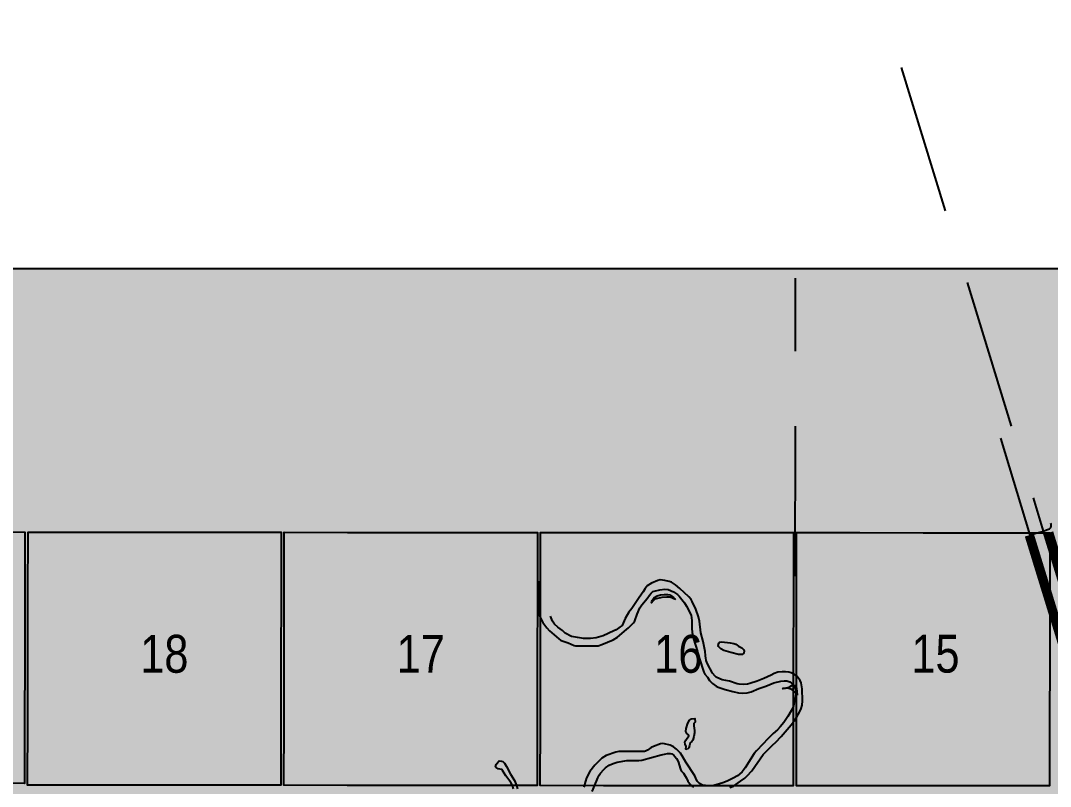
# Model space of a CAD drawing. Extents: x 403018 to 417191, y 6033193 to 6042673.
# Drawn here: x 414358.1 to 414575.9, y 6037697.9 to 6037859.9 of the extents above; entities that cross this region are included whole.
import ezdxf

# ---------------------------------------------------------------- set-up
doc = ezdxf.new("R2010")
doc.units = 0
doc.header["$LTSCALE"] = 5
doc.linetypes.add('DASHED2', pattern=[9.525, 6.35, -3.175])
for name, color, linetype in [('Quarters', 8, 'Continuous'), ('RoadSeg', 57, 'DASHED2'), ('ROUTE-MAP-HWY', 2, 'Continuous'), ('T-WATER', 160, 'Continuous')]:
    doc.layers.add(name, color=color, linetype=linetype)
doc.layers.add('ROUTE-MAP-BACKGROUND-H', color=7, linetype='Continuous', true_color=0xf0ebff)
doc.styles.add('120', font='ARIALN.TTF', dxfattribs={"height": 13})

msp = doc.modelspace()

# ---------------------------------------------------------------- hatches: boundary and pattern name
at = {"layer": 'ROUTE-MAP-BACKGROUND-H'}
h = msp.add_hatch(color=256, dxfattribs=at)
h.dxf.hatch_style = 1
h.paths.add_polyline_path([(412923.423, 6037807.465), (416092.9, 6037807.465), (416092.9, 6035965.758), (412923.423, 6035965.758)])

# ---------------------------------------------------------------- linework, layer by layer
at = {"layer": 'Quarters'}
for points in [[(414358.902, 6037711.566), (414358.878, 6037698.524), (414345.513, 6037698.604), (414332.149, 6037698.683), (414318.784, 6037698.763), (414305.754, 6037698.84), (414305.792, 6037711.896), (414305.83, 6037725.286), (414305.868, 6037738.676), (414305.88, 6037742.588), (414305.907, 6037752.066), (414318.923, 6037751.975), (414332.275, 6037751.882), (414345.626, 6037751.789), (414358.977, 6037751.696), (414358.952, 6037738.319), (414358.927, 6037724.942), (414358.902, 6037711.566)], [(414372.926, 6037698.182), (414359.547, 6037698.189), (414359.548, 6037698.52), (414359.572, 6037711.566), (414359.597, 6037724.942), (414359.622, 6037738.319), (414359.647, 6037751.696), (414373.024, 6037751.694), (414386.402, 6037751.692), (414399.779, 6037751.689), (414413.156, 6037751.686), (414413.136, 6037738.304), (414413.115, 6037724.922), (414413.1, 6037711.543), (414413.085, 6037698.164), (414399.695, 6037698.169), (414386.305, 6037698.174), (414372.926, 6037698.182)], [(414427.14, 6037698.143), (414413.755, 6037698.163), (414413.77, 6037711.542), (414413.785, 6037724.921), (414413.805, 6037738.303), (414413.826, 6037751.685), (414427.215, 6037751.67), (414440.603, 6037751.654), (414453.992, 6037751.639), (414467.381, 6037751.624), (414467.361, 6037738.241), (414467.342, 6037724.857), (414467.322, 6037711.474), (414467.302, 6037698.091), (414453.914, 6037698.107), (414440.526, 6037698.124), (414427.14, 6037698.143)], [(414481.345, 6037698.083), (414467.972, 6037698.091), (414467.991, 6037711.474), (414468.011, 6037724.857), (414468.031, 6037738.241), (414468.051, 6037751.624), (414481.416, 6037751.623), (414494.781, 6037751.622), (414508.147, 6037751.622), (414521.512, 6037751.621), (414521.501, 6037738.231), (414521.489, 6037724.841), (414521.478, 6037711.451), (414521.467, 6037698.062), (414508.093, 6037698.069), (414494.719, 6037698.076), (414481.345, 6037698.083)], [(414535.524, 6037698.051), (414522.136, 6037698.061), (414522.148, 6037711.451), (414522.159, 6037724.841), (414522.17, 6037738.231), (414522.181, 6037751.621), (414535.568, 6037751.612), (414548.955, 6037751.604), (414562.336, 6037751.596), (414575.717, 6037751.589), (414575.711, 6037738.197), (414575.704, 6037724.805), (414575.696, 6037711.412), (414575.689, 6037698.019), (414562.3, 6037698.03), (414548.911, 6037698.04), (414535.524, 6037698.051)]]:
    msp.add_lwpolyline(points, close=True, dxfattribs=at)
at = {"layer": 'RoadSeg'}
for p, q in [((414521.907, 6037742.404), (414521.974, 6037805.475)), ((414571.644, 6037750.637), (414571.503, 6037751.104))]:
    msp.add_line(p, q, dxfattribs=at)
at = {"layer": 'RoadSeg', "flags": 128}
for points in [[(414565.298, 6037771.581), (414571.503, 6037751.104), (414572.087, 6037751.292), (414573.07, 6037751.561), (414574.164, 6037751.86), (414574.413, 6037751.949), (414558.094, 6037805.3), (414541.431, 6037859.51), (414541.385, 6037859.658), (414541.301, 6037859.934)], [(414708.565, 6037423.314), (414686.424, 6037477.164), (414661.63, 6037537.403), (414661.022, 6037538.874), (414660.455, 6037540.339), (414660, 6037541.729), (414659.639, 6037543.06), (414659.34, 6037544.386), (414659.047, 6037545.802), (414654.822, 6037567.194), (414655.025, 6037567.369), (414655.224, 6037567.739), (414655.32, 6037568.136), (414655.489, 6037568.487), (414655.646, 6037568.838), (414655.956, 6037569.264), (414656.092, 6037569.555), (414656.181, 6037569.784), (414656.222, 6037569.989), (414656.227, 6037570.239), (414656.194, 6037570.561), (414656.137, 6037570.882), (414654.894, 6037576.794), (414654.873, 6037576.925), (414654.839, 6037577.067), (414654.779, 6037577.281), (414654.696, 6037577.469), (414654.59, 6037577.61), (414654.46, 6037577.767), (414654.283, 6037577.918), (414654.118, 6037578.05), (414653.681, 6037578.312), (414653.534, 6037578.422), (414653.369, 6037578.548), (414653.232, 6037578.661), (414653.111, 6037578.804), (414652.975, 6037578.967), (414652.869, 6037579.137), (414652.75, 6037579.325), (414652.651, 6037579.429), (414652.523, 6037579.539), (414652.252, 6037579.689), (414650.229, 6037589.66), (414644.426, 6037618.154), (414641.304, 6037633.385), (414640.999, 6037634.596), (414640.692, 6037635.644), (414640.324, 6037636.729), (414639.93, 6037637.775), (414639.437, 6037638.921), (414638.929, 6037639.981), (414638.351, 6037641.056), (414637.776, 6037642.032), (414637.123, 6037643.04), (414636.504, 6037643.926), (414635.906, 6037644.715), (414635.206, 6037645.561), (414634.454, 6037646.403), (414633.537, 6037647.362), (414625.919, 6037655.152), (414599.345, 6037682.31), (414598.593, 6037683.097), (414597.884, 6037683.876), (414597.239, 6037684.64), (414596.525, 6037685.548), (414595.925, 6037686.366), (414595.318, 6037687.261), (414594.755, 6037688.161), (414594.236, 6037689.079), (414593.754, 6037690.023), (414593.328, 6037690.938), (414592.943, 6037691.857), (414592.571, 6037692.829), (414592.297, 6037693.612), (414591.263, 6037696.913), (414574.413, 6037751.949), (414575.038, 6037752.172), (414575.684, 6037752.445), (414575.914, 6037752.692), (414575.996, 6037752.891), (414576.03, 6037753.133), (414576.007, 6037753.406), (414575.807, 6037754.277)]]:
    msp.add_lwpolyline(points, dxfattribs=at)
at = {"layer": 'ROUTE-MAP-BACKGROUND-H'}
msp.add_lwpolyline([(412923.423, 6037807.465), (416092.9, 6037807.465), (416092.9, 6035965.758), (412923.423, 6035965.758)], close=True, dxfattribs=at)
at = {"layer": 'ROUTE-MAP-HWY', "const_width": 2}
for points in [[(414651.307, 6037589.45), (414645.804, 6037616.431), (414642.458, 6037632.828, 0.1284215), (414635.751, 6037646.471), (414627.115, 6037655.381), (414602.719, 6037680.329), (414599.688, 6037683.429, -0.1339872), (414592.319, 6037696.781), (414575.491, 6037751.59)], [(414647.162, 6037589.455), (414641.826, 6037615.619), (414638.48, 6037632.016, 0.1273264), (414632.751, 6037643.732), (414624.206, 6037652.549), (414599.817, 6037677.491), (414596.78, 6037680.595, -0.1330758), (414588.404, 6037695.702), (414571.403, 6037751.073)]]:
    msp.add_lwpolyline(points, format="xyb", dxfattribs=at)
at = {"layer": 'T-WATER', "linetype": 'Continuous', "flags": 128}
for points in [[(414508.038, 6037697.678), (414508.832, 6037698.006), (414510.34, 6037699.008), (414511.226, 6037699.676), (414511.719, 6037700.131), (414512.69, 6037701.242), (414515.107, 6037704.67), (414517.072, 6037706.649), (414517.81, 6037707.276), (414518.917, 6037708.488), (414521.021, 6037710.973), (414521.693, 6037711.817), (414521.703, 6037711.831), (414522.172, 6037712.536), (414522.787, 6037713.635), (414523.15, 6037714.39), (414523.391, 6037715.114), (414523.453, 6037716.06), (414523.385, 6037718.57), (414523.171, 6037719.859), (414522.924, 6037720.36), (414522.224, 6037721.217), (414521.721, 6037721.61), (414521.71, 6037721.615), (414521.041, 6037721.94), (414520.504, 6037722.089), (414519.83, 6037722.168), (414519.106, 6037722.186), (414518.216, 6037722.087), (414517.468, 6037721.82), (414516.797, 6037721.445), (414515.258, 6037720.756), (414513.839, 6037720.221), (414512.284, 6037719.712), (414511.799, 6037719.588), (414511.027, 6037719.508), (414510.035, 6037719.546), (414509.603, 6037719.617), (414507.986, 6037720.194), (414506.404, 6037720.504), (414505.927, 6037720.659), (414505.196, 6037721.024), (414504.933, 6037721.228), (414504.425, 6037721.897), (414503.32, 6037723.884), (414503.084, 6037724.54), (414502.982, 6037725.118), (414502.935, 6037725.385), (414502.904, 6037725.651), (414502.809, 6037726.47), (414502.384, 6037728.577), (414501.912, 6037730.434), (414501.617, 6037732.864), (414501.412, 6037733.811), (414500.876, 6037735.426), (414500.128, 6037737.075), (414499.856, 6037737.495), (414499.356, 6037738.051), (414497.461, 6037739.823), (414496.541, 6037740.602), (414495.688, 6037741.132), (414495.216, 6037741.295), (414494.336, 6037741.473), (414493.325, 6037741.597), (414492.836, 6037741.498), (414491.485, 6037740.946), (414490.602, 6037740.37), (414490.144, 6037739.816), (414489.725, 6037739.105), (414488.888, 6037737.922), (414487.364, 6037735.587), (414486.68, 6037734.815), (414485.893, 6037733.464), (414485.257, 6037731.99), (414484.889, 6037731.661), (414483.991, 6037731.04), (414483.548, 6037730.811), (414481.253, 6037729.812), (414479.765, 6037729.331), (414478.598, 6037729.195), (414477.107, 6037729.232), (414475.847, 6037729.4), (414474.571, 6037729.642), (414473.238, 6037730.364), (414472.648, 6037730.906), (414471.684, 6037731.609), (414470.978, 6037732.246), (414470.57, 6037732.9), (414470.099, 6037733.955)], [(414467.596, 6037741.323), (414467.661, 6037740.241), (414467.587, 6037737.299), (414467.659, 6037734.779), (414467.807, 6037733.986), (414468.506, 6037732.595), (414469.362, 6037731.459), (414469.92, 6037730.838), (414471.865, 6037729.13), (414472.274, 6037728.846), (414472.605, 6037728.695), (414473.881, 6037728.311), (414475.124, 6037727.723), (414475.408, 6037727.66), (414479.504, 6037727.635), (414480.224, 6037727.687), (414480.979, 6037727.913), (414483.371, 6037728.947), (414484.278, 6037729.497), (414485.252, 6037730.247), (414485.8, 6037730.798), (414486.606, 6037731.488), (414487.663, 6037732.541), (414487.966, 6037732.936), (414488.429, 6037734.364), (414489.043, 6037735.68), (414489.478, 6037736.364), (414490.602, 6037737.651), (414491.067, 6037738.366), (414491.39, 6037738.83), (414491.779, 6037739.144), (414492.022, 6037739.259), (414493.239, 6037739.532), (414494.332, 6037739.621), (414494.993, 6037739.588), (414496.16, 6037739.115), (414496.995, 6037738.539), (414497.346, 6037738.182), (414498.444, 6037736.791), (414498.874, 6037736.078), (414499.854, 6037734.131), (414500.013, 6037733.037), (414500.009, 6037731.373), (414500.082, 6037730.486), (414500.375, 6037729.179), (414501.193, 6037726.472), (414501.406, 6037725.655), (414501.475, 6037725.388), (414501.565, 6037725.122), (414502.578, 6037722.105), (414502.78, 6037721.651), (414503.327, 6037721.006), (414503.757, 6037720.331), (414504.38, 6037719.667), (414505.157, 6037719.108), (414505.61, 6037718.895), (414507.063, 6037718.43), (414508.724, 6037717.98), (414509.923, 6037717.731), (414510.714, 6037717.671), (414511.702, 6037717.735), (414512.539, 6037717.909), (414514.19, 6037718.638), (414515.703, 6037719.158), (414517.4, 6037719.82), (414518.839, 6037720.188), (414519.616, 6037720.295), (414520.113, 6037720.274), (414520.761, 6037720.044), (414521.037, 6037719.822), (414521.569, 6037719.298), (414521.706, 6037719.087), (414521.717, 6037719.071), (414521.883, 6037718.815), (414522.066, 6037718.053), (414522.083, 6037717.783), (414522.045, 6037717.283), (414521.711, 6037715.742), (414521.7, 6037715.696), (414521.438, 6037714.65), (414521.027, 6037713.915), (414520.349, 6037712.738), (414519.759, 6037711.838), (414519.475, 6037711.428), (414518.695, 6037710.519), (414518.113, 6037709.895), (414517.201, 6037709.117), (414516.083, 6037708.025), (414515.038, 6037706.842), (414513.67, 6037705.466), (414513.224, 6037704.879)], [(414513.224, 6037704.879), (414511.306, 6037701.843), (414510.662, 6037701.046), (414510.096, 6037700.491), (414509.694, 6037700.194), (414508.736, 6037699.68), (414507.494, 6037699.012), (414506.608, 6037698.677), (414504.67, 6037698.152), (414503.657, 6037698.053), (414502.938, 6037698.091), (414502.278, 6037698.198), (414501.643, 6037698.513), (414501.167, 6037699.021), (414500.841, 6037699.692), (414500.654, 6037700.191), (414498.774, 6037703.07), (414498.011, 6037704.392), (414497.597, 6037704.926), (414496.765, 6037705.819), (414496.155, 6037706.297), (414495.474, 6037706.639), (414494.263, 6037706.954), (414493.771, 6037707.012), (414493.408, 6037706.947), (414491.889, 6037706.378), (414491.428, 6037706.193), (414490.66, 6037705.601), (414490.222, 6037705.366), (414489.985, 6037705.306), (414484.588, 6037705.283), (414483.924, 6037705.18), (414481.927, 6037704.476), (414480.978, 6037703.913), (414479.477, 6037702.434), (414478.442, 6037701.1), (414477.765, 6037699.726), (414477.549, 6037699.057), (414477.178, 6037697.792)], [(414478.92, 6037696.838), (414479.875, 6037699.053), (414480.171, 6037699.723), (414480.43, 6037700.313), (414480.714, 6037700.723), (414481.401, 6037701.523), (414481.762, 6037701.87), (414482.504, 6037702.402), (414483.356, 6037702.796), (414484.261, 6037703.05), (414486.277, 6037703.388), (414488.789, 6037703.424), (414489.456, 6037703.505), (414493.528, 6037704.618), (414494.258, 6037704.771), (414494.907, 6037704.878), (414495.416, 6037704.874), (414495.76, 6037704.786), (414496.188, 6037704.53), (414496.456, 6037704.261), (414496.749, 6037703.857), (414497.109, 6037703.193), (414497.612, 6037701.568), (414497.785, 6037701.237), (414498.235, 6037700.72), (414498.876, 6037699.695), (414499.197, 6037699.024), (414499.602, 6037698.459), (414500.12, 6037698.002), (414500.415, 6037697.81)]]:
    msp.add_lwpolyline(points, dxfattribs=at)
at = {"layer": 'T-WATER'}
for points in [[(414496.593, 6037737.482), (414495.426, 6037737.954), (414494.766, 6037737.986), (414493.672, 6037737.896), (414492.456, 6037737.622), (414492.213, 6037737.507), (414491.825, 6037737.193), (414491.502, 6037736.729), (414491.54, 6037737.075), (414491.617, 6037737.272), (414492.075, 6037737.856), (414492.671, 6037738.251), (414493.387, 6037738.443), (414494.181, 6037738.52), (414494.927, 6037738.504), (414495.417, 6037738.434), (414495.611, 6037738.339), (414496.172, 6037737.902), (414496.593, 6037737.482)], [(414510.377, 6037725.798), (414509.892, 6037725.865), (414508.301, 6037726.24), (414506.764, 6037726.711), (414506.156, 6037727.008), (414505.665, 6037727.516), (414505.589, 6037727.751), (414505.701, 6037728.265), (414505.873, 6037728.451), (414506.342, 6037728.486), (414508.122, 6037728.295), (414508.898, 6037728.149), (414509.333, 6037727.993), (414509.9, 6037727.606), (414510.571, 6037727.24), (414510.941, 6037726.921), (414511.079, 6037726.636), (414511.052, 6037726.127), (414510.654, 6037725.832), (414510.377, 6037725.798)], [(414522.33, 6037717.212), (414522.163, 6037717.467), (414522.153, 6037717.483), (414522.015, 6037717.694), (414521.484, 6037718.218), (414521.207, 6037718.44), (414520.559, 6037718.669), (414520.062, 6037718.689), (414519.76, 6037718.647), (414519.483, 6037718.609), (414519.286, 6037718.581), (414519.342, 6037718.742), (414519.941, 6037718.784), (414520.612, 6037718.925), (414521.166, 6037719.308), (414521.382, 6037719.361), (414521.872, 6037719.273), (414522.004, 6037719.13), (414522.173, 6037718.628), (414522.32, 6037717.301), (414522.33, 6037717.212)], [(414499.002, 6037705.725), (414498.783, 6037705.785), (414498.818, 6037706.403), (414498.587, 6037706.836), (414498.507, 6037707.297), (414498.751, 6037707.728), (414499.368, 6037708.598), (414499.346, 6037708.829), (414498.974, 6037709.087), (414498.767, 6037709.515), (414498.806, 6037710.145), (414499.205, 6037711.331), (414499.528, 6037711.964), (414499.952, 6037712.248), (414500.658, 6037712.267), (414500.7, 6037711.528), (414500.443, 6037711.217), (414500.42, 6037710.761), (414500.61, 6037709.74), (414500.597, 6037709.241), (414500.466, 6037708.472), (414500.238, 6037707.745), (414500.013, 6037707.45), (414499.645, 6037707.152), (414499.52, 6037706.575), (414499.354, 6037706.118), (414499.002, 6037705.725)]]:
    msp.add_lwpolyline(points, close=True, dxfattribs=at)
msp.add_lwpolyline([(414462.299, 6037697.427), (414462.084, 6037698.097), (414461.758, 6037698.737), (414460.672, 6037700.17), (414459.981, 6037701.307), (414459.821, 6037701.471), (414459.088, 6037701.627), (414458.624, 6037701.902), (414458.517, 6037702.075), (414458.626, 6037702.547), (414458.768, 6037702.771), (414459.291, 6037703.329), (414459.787, 6037703.302), (414460.058, 6037703.167), (414460.414, 6037702.824), (414460.818, 6037702.141), (414461.646, 6037700.505), (414462.524, 6037699.198), (414462.953, 6037698.096), (414463.148, 6037697.426)], dxfattribs=at)

# ---------------------------------------------------------------- texts
at = {"layer": 'RoadSeg', "style": '120'}
for s, p in [('18', (414383.357, 6037721.983)), ('17', (414437.588, 6037721.964)), ('16', (414492.062, 6037721.974)), ('15', (414546.448, 6037721.999))]:
    msp.add_text(s, height=8.0041, dxfattribs=at).set_placement(p)

doc.saveas('drawing.dxf')
